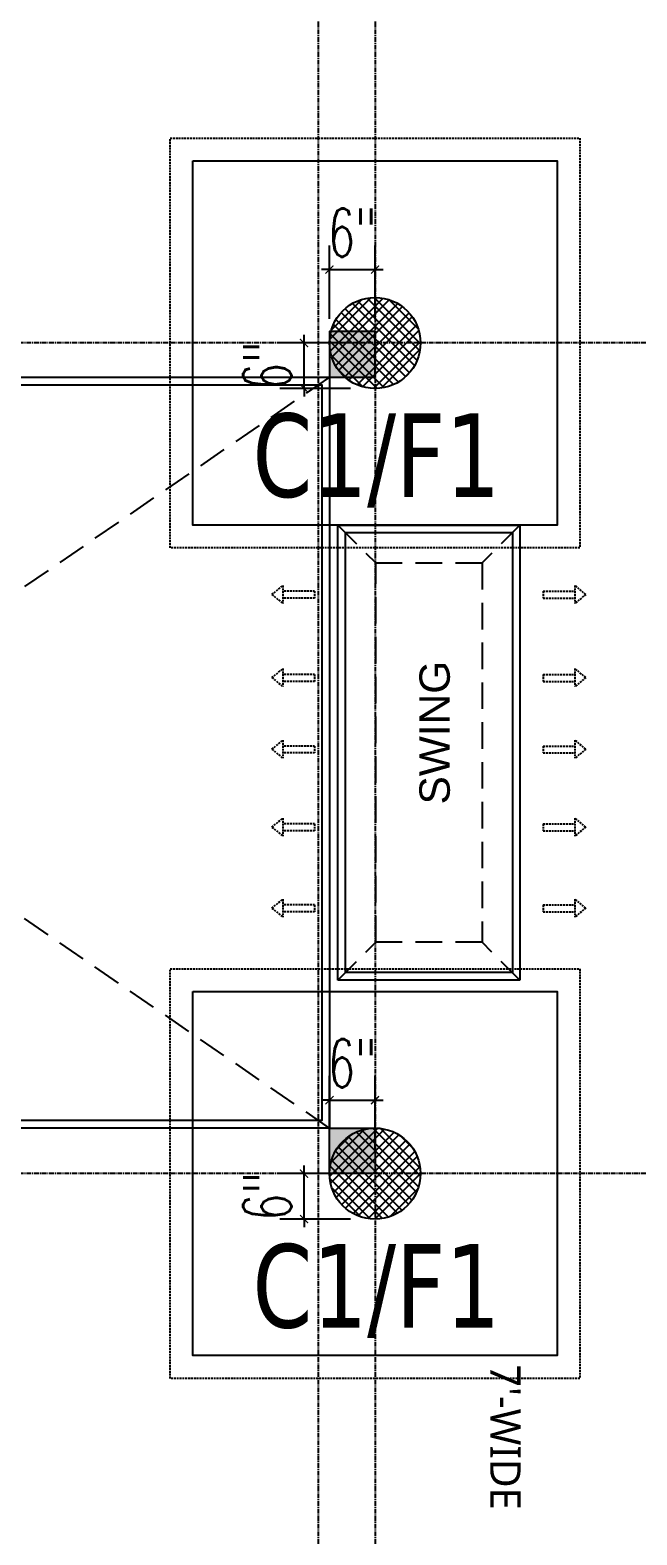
# Model space of a CAD drawing. Header units: inches. Extents: x 99023 to 109265, y 17199 to 18675.
# Drawn here: x 103544.9 to 103624.8, y 18018.8 to 18217.2 of the extents above; entities that cross this region are included whole.
import ezdxf
from ezdxf.enums import TextEntityAlignment as Align

# ---------------------------------------------------------------- set-up
doc = ezdxf.new("R2010")
doc.units = ezdxf.units.IN
doc.linetypes.add('CENTER', pattern=[2, 1.25, -0.25, 0.25, -0.25])
doc.linetypes.add('HIDDEN', pattern=[0.375, 0.25, -0.125])
doc.layers.get('0').update_dxf_attribs({"color": 255})
for name, color, linetype in [('Column', 170, 'Continuous'), ('FOOT', 4, 'Continuous'), ('GRID-DIM', 5, 'Continuous'), ('HAT', 8, 'Continuous'), ('HATCH', 8, 'Continuous'), ('I-WALL-PATT', 7, 'Continuous'), ('PLAN', 1, 'Continuous'), ('TEXT', 7, 'Continuous')]:
    doc.layers.add(name, color=color, linetype=linetype)
doc.styles.add('JCK', font='verdana.ttf', dxfattribs={"width": 0.75})
doc.styles.get("Standard").update_dxf_attribs({"font": 'arial.ttf'})
doc.styles.add('style2', font='romans.shx', dxfattribs={"width": 0.65})
doc.dimstyles.new('115', dxfattribs={"dimscale": 4.25, "dimtxt": 3, "dimasz": 0.5, "dimexe": 0.75, "dimexo": 0.75, "dimgap": 0.25, "dimtad": 1, "dimdec": 8, "dimzin": 0, "dimdsep": 46, "dimlunit": 4, "dimtxsty": 'style2', "dimblk": 'DOT', "dimcen": 0.25, "dimdle": 0.75, "dimclrd": 5, "dimclre": 5, "dimclrt": 2, "dimadec": 0, "dimazin": 0, "dimtfac": 0.75, "dimtdec": 8, "dimtix": 1, "dimtmove": 2, "dimatfit": 0, "dimfxl": 1, "dimfrac": 1, "dimtolj": 1, "dimtzin": 0, "dimlwd": -1, "dimlwe": -1, "dimarcsym": 0})

# ---------------------------------------------------------------- blocks, each defined once
blk = doc.blocks.new('_ArchTick')
at = {"color": 0, "linetype": 'ByBlock', "const_width": 0.15}
blk.add_lwpolyline([(-0.5, -0.5), (0.5, 0.5)], dxfattribs=at)
blk = doc.blocks.new('*D78')
at = {"layer": 'Defpoints', "color": 0, "linetype": 'ByBlock', "lineweight": -2, "transparency": 16777216}
for p in [(103580.99, 18175.94), (103590.31, 18175.94), (103590.31, 18169.94)]:
    blk.add_point(p, dxfattribs=at)
at = {"layer": 'GRID-DIM', "color": 5, "linetype": 'ByBlock', "transparency": 16777216}
for p, q in [((103587.13, 18175.94), (103577.81, 18175.94)), ((103580.99, 18175.94), (103580.99, 18177)), ((103580.99, 18169.94), (103580.99, 18175.94)), ((103587.13, 18169.94), (103577.81, 18169.94)), ((103580.99, 18169.94), (103580.99, 18168.88))]:
    blk.add_line(p, q, dxfattribs=at)
at = {"layer": 'GRID-DIM', "color": 5, "linetype": 'ByBlock', "transparency": 16777216, "xscale": 1.0625, "yscale": 1.0625, "zscale": 1.0625}
for p, rotation in [((103580.99, 18175.94), 270), ((103580.99, 18169.94), 90)]:
    blk.add_blockref('_ArchTick', p, dxfattribs=dict(at, rotation=rotation))
at = {"layer": 'GRID-DIM', "color": 2, "linetype": 'ByBlock', "transparency": 16777216, "insert": (103576.14, 18172.94), "char_height": 6.375, "attachment_point": 5, "rotation": 90, "style": 'style2'}
blk.add_mtext('\\A1;6"', dxfattribs=at)
blk = doc.blocks.new('*D79')
at = {"layer": 'Defpoints', "color": 0, "linetype": 'ByBlock', "lineweight": -2, "transparency": 16777216}
for p in [(103590.34, 18185.62), (103584.34, 18175.94), (103590.34, 18175.94)]:
    blk.add_point(p, dxfattribs=at)
at = {"layer": 'GRID-DIM', "color": 5, "linetype": 'ByBlock', "transparency": 16777216}
for p, q in [((103584.34, 18179.13), (103584.34, 18188.81)), ((103590.34, 18179.13), (103590.34, 18188.81)), ((103584.34, 18185.62), (103583.28, 18185.62)), ((103584.34, 18185.62), (103590.34, 18185.62)), ((103590.34, 18185.62), (103591.41, 18185.62))]:
    blk.add_line(p, q, dxfattribs=at)
at = {"layer": 'GRID-DIM', "color": 5, "linetype": 'ByBlock', "transparency": 16777216, "xscale": 1.0625, "yscale": 1.0625, "zscale": 1.0625}
blk.add_blockref('_ArchTick', (103584.34, 18185.62), dxfattribs=at)
at = {"layer": 'GRID-DIM', "color": 5, "linetype": 'ByBlock', "transparency": 16777216, "xscale": 1.0625, "yscale": 1.0625, "zscale": 1.0625, "rotation": 180}
blk.add_blockref('_ArchTick', (103590.34, 18185.62), dxfattribs=at)
at = {"layer": 'GRID-DIM', "color": 2, "linetype": 'ByBlock', "transparency": 16777216, "insert": (103587.34, 18190.48), "char_height": 6.375, "attachment_point": 5, "style": 'style2'}
blk.add_mtext('\\A1;6"', dxfattribs=at)
blk = doc.blocks.new('*D82')
at = {"layer": 'Defpoints', "color": 0, "linetype": 'ByBlock', "lineweight": -2, "transparency": 16777216}
for p in [(103580.99, 18066.44), (103590.31, 18066.44), (103590.31, 18060.44)]:
    blk.add_point(p, dxfattribs=at)
at = {"layer": 'GRID-DIM', "color": 5, "linetype": 'ByBlock', "transparency": 16777216}
for p, q in [((103580.99, 18066.44), (103580.99, 18067.5)), ((103587.13, 18066.44), (103577.81, 18066.44)), ((103580.99, 18060.44), (103580.99, 18066.44)), ((103587.13, 18060.44), (103577.81, 18060.44)), ((103580.99, 18060.44), (103580.99, 18059.38))]:
    blk.add_line(p, q, dxfattribs=at)
at = {"layer": 'GRID-DIM', "color": 5, "linetype": 'ByBlock', "transparency": 16777216, "xscale": 1.0625, "yscale": 1.0625, "zscale": 1.0625}
for p, rotation in [((103580.99, 18066.44), 270), ((103580.99, 18060.44), 90)]:
    blk.add_blockref('_ArchTick', p, dxfattribs=dict(at, rotation=rotation))
at = {"layer": 'GRID-DIM', "color": 2, "linetype": 'ByBlock', "transparency": 16777216, "insert": (103576.14, 18063.44), "char_height": 6.375, "attachment_point": 5, "rotation": 90, "style": 'style2'}
blk.add_mtext('\\A1;6"', dxfattribs=at)
blk = doc.blocks.new('*D83')
at = {"layer": 'Defpoints', "color": 0, "linetype": 'ByBlock', "lineweight": -2, "transparency": 16777216}
for p in [(103590.34, 18076.12), (103584.34, 18066.44), (103590.34, 18066.44)]:
    blk.add_point(p, dxfattribs=at)
at = {"layer": 'GRID-DIM', "color": 5, "linetype": 'ByBlock', "transparency": 16777216}
for p, q in [((103584.34, 18069.63), (103584.34, 18079.31)), ((103590.34, 18069.63), (103590.34, 18079.31)), ((103584.34, 18076.12), (103583.28, 18076.12)), ((103584.34, 18076.12), (103590.34, 18076.12)), ((103590.34, 18076.12), (103591.41, 18076.12))]:
    blk.add_line(p, q, dxfattribs=at)
at = {"layer": 'GRID-DIM', "color": 5, "linetype": 'ByBlock', "transparency": 16777216, "xscale": 1.0625, "yscale": 1.0625, "zscale": 1.0625}
blk.add_blockref('_ArchTick', (103584.34, 18076.12), dxfattribs=at)
at = {"layer": 'GRID-DIM', "color": 5, "linetype": 'ByBlock', "transparency": 16777216, "xscale": 1.0625, "yscale": 1.0625, "zscale": 1.0625, "rotation": 180}
blk.add_blockref('_ArchTick', (103590.34, 18076.12), dxfattribs=at)
at = {"layer": 'GRID-DIM', "color": 2, "linetype": 'ByBlock', "transparency": 16777216, "insert": (103587.34, 18080.98), "char_height": 6.375, "attachment_point": 5, "style": 'style2'}
blk.add_mtext('\\A1;6"', dxfattribs=at)
blk = doc.blocks.new('FEWFEWFEWF')
at = {"layer": 'HAT', "linetype": 'ByBlock'}
h = blk.add_hatch(dxfattribs=at)
h.set_pattern_fill('ANSI37', color=256, scale=15)
h.set_pattern_definition([(45, (-245054.2629, -54534.0869), (-1.325825215, 1.325825215), []), (135, (-245054.2629, -54534.0869), (-1.325825215, -1.325825215), [])])
h.paths.add_polyline_path([(106331.70369, 17979.43877), (106346.70369, 17979.43877), (106346.70369, 17988.43877), (106331.70369, 17988.43877)])
edge = h.paths.add_edge_path()
edge.add_arc((106526.70369, 18066.43877), 6, 0, 360)
edge = h.paths.add_edge_path()
edge.add_arc((106370.70369, 18066.43877), 6, 0, 360)
edge = h.paths.add_edge_path()
edge.add_arc((106526.70369, 18175.93877), 6, 0, 360)
edge = h.paths.add_edge_path()
edge.add_arc((106370.70369, 18175.93877), 6, 0, 360)
edge = h.paths.add_edge_path()
edge.add_arc((106898.70369, 17926.60544), 6, 0, 360)
edge = h.paths.add_edge_path()
edge.add_arc((106898.70369, 17769.43877), 6, 0, 360)
edge = h.paths.add_edge_path()
edge.add_arc((106673.91863, 17769.43877), 6, 0, 360)
edge = h.paths.add_edge_path()
edge.add_arc((106816.20369, 17851.93877), 6, 0, 360)
edge = h.paths.add_edge_path()
edge.add_arc((106693.24221, 17851.93877), 6, 0, 360)
edge = h.paths.add_edge_path()
edge.add_arc((106594.20369, 17851.93877), 6, 0, 360)
h.paths.add_polyline_path([(106820.70369, 17979.43877), (106802.70369, 17979.43877), (106802.70369, 17988.43877), (106820.70369, 17988.43877)])
h.paths.add_polyline_path([(106679.74221, 17979.43877), (106697.74221, 17979.43877), (106697.74221, 17988.43877), (106679.74221, 17988.43877)])
h.paths.add_polyline_path([(106514.70369, 17979.43877), (106529.70369, 17979.43877), (106529.70369, 17988.43877), (106514.70369, 17988.43877)])
h.paths.add_polyline_path([(106331.70369, 17847.43877), (106346.70369, 17847.43877), (106346.70369, 17856.43877), (106331.70369, 17856.43877)])
h.paths.add_polyline_path([(106514.70369, 17862.43877), (106514.70369, 17847.43877), (106523.70369, 17847.43877), (106523.70369, 17862.43877)])
h.paths.add_polyline_path([(106811.70369, 18261.43877), (106811.70369, 18243.43877), (106820.70369, 18243.43877), (106820.70369, 18261.43877)])
h.paths.add_polyline_path([(106688.74221, 18261.43877), (106688.74221, 18243.43877), (106697.74221, 18243.43877), (106697.74221, 18261.43877)])
h.paths.add_polyline_path([(106514.70369, 18258.43877), (106514.70369, 18243.43877), (106523.70369, 18243.43877), (106523.70369, 18258.43877)])
h.paths.add_polyline_path([(106430.70369, 18258.43877), (106430.70369, 18243.43877), (106439.70369, 18243.43877), (106439.70369, 18258.43877)])
h.paths.add_polyline_path([(106247.70369, 18258.43877), (106247.70369, 18243.43877), (106256.70369, 18243.43877), (106256.70369, 18258.43877)])
h.paths.add_polyline_path([(106133.70369, 18171.43877), (106151.70369, 18171.43877), (106151.70369, 18180.43877), (106133.70369, 18180.43877)])
h.paths.add_polyline_path([(106142.70369, 18006.43877), (106142.70369, 17991.43877), (106151.70369, 17991.43877), (106151.70369, 18006.43877)])
h.paths.add_polyline_path([(106142.70369, 17862.43877), (106142.70369, 17847.43877), (106151.70369, 17847.43877), (106151.70369, 17862.43877)])
h.paths.add_polyline_path([(105956.70369, 17862.43877), (105956.70369, 17847.43877), (105965.70369, 17847.43877), (105965.70369, 17862.43877)])
h.paths.add_polyline_path([(105956.70369, 18006.43877), (105956.70369, 17991.43877), (105965.70369, 17991.43877), (105965.70369, 18006.43877)])
h.paths.add_polyline_path([(105956.70369, 18189.43877), (105956.70369, 18171.43877), (105965.70369, 18171.43877), (105965.70369, 18189.43877)])
h.paths.add_polyline_path([(105956.70369, 18414.43877), (105956.70369, 18399.43877), (105965.70369, 18399.43877), (105965.70369, 18414.43877)])
h.paths.add_polyline_path([(106247.70369, 18405.43877), (106262.70369, 18405.43877), (106262.70369, 18414.43877), (106247.70369, 18414.43877)])
h.paths.add_polyline_path([(106136.70369, 18405.43877), (106151.70369, 18405.43877), (106151.70369, 18414.43877), (106136.70369, 18414.43877)])
h.paths.add_polyline_path([(106424.70369, 18405.43877), (106439.70369, 18405.43877), (106439.70369, 18414.43877), (106424.70369, 18414.43877)])
h.paths.add_polyline_path([(106514.70369, 18405.43877), (106529.70369, 18405.43877), (106529.70369, 18414.43877), (106514.70369, 18414.43877)])
h.paths.add_polyline_path([(106805.70369, 18405.43877), (106820.70369, 18405.43877), (106820.70369, 18414.43877), (106805.70369, 18414.43877)])
h.paths.add_polyline_path([(106682.74221, 18405.43877), (106697.74221, 18405.43877), (106697.74221, 18414.43877), (106682.74221, 18414.43877)])
at = {"layer": 'I-WALL-PATT', "true_color": 0x552a2a, "transparency": 33554687}
h = blk.add_hatch(color=19, dxfattribs=at)
h.dxf.hatch_style = 1
h.paths.add_polyline_path([(106520.70369, 18171.43877), (106526.70369, 18171.43877), (106526.70369, 18177.43877), (106520.70369, 18177.43877)])
h = blk.add_hatch(color=19, dxfattribs=at)
h.dxf.hatch_style = 1
h.paths.add_polyline_path([(106520.70369, 18066.43877), (106526.70369, 18066.43877), (106526.70369, 18072.43877), (106520.70369, 18072.43877)])
at = {"layer": 'I-WALL-PATT', "color": 5, "linetype": 'HIDDEN', "ltscale": 15}
for p, q in [((106520.70369, 18171.43877), (106376.70369, 18072.43877)), ((106520.70369, 18072.43877), (106376.70369, 18171.43877))]:
    blk.add_line(p, q, dxfattribs=at)
at = {"layer": 'I-WALL-PATT', "color": 251, "true_color": 0x636466}
for p, q in [((106521.79662, 18151.93877), (106545.79662, 18151.93877)), ((106521.79662, 18091.93877), (106521.79662, 18151.93877)), ((106545.79662, 18151.93877), (106545.79662, 18091.93877)), ((106545.79662, 18091.93877), (106521.79662, 18091.93877))]:
    blk.add_line(p, q, dxfattribs=at)
at = {"layer": 'I-WALL-PATT', "color": 251, "linetype": 'HIDDEN', "ltscale": 14, "true_color": 0x636466}
for p, q in [((106521.79662, 18151.93877), (106526.79662, 18146.93877)), ((106545.79662, 18151.93877), (106540.79662, 18146.93877)), ((106521.79662, 18091.93877), (106526.79662, 18096.93877)), ((106545.79662, 18091.93877), (106540.79662, 18096.93877))]:
    blk.add_line(p, q, dxfattribs=at)
at = {"layer": 'I-WALL-PATT', "color": 251, "linetype": 'HIDDEN', "true_color": 0x636466}
for p, q in [((106513.12498, 18142.78382), (106514.55508, 18143.97024)), ((106514.55508, 18143.97024), (106514.55508, 18141.59741)), ((106554.46825, 18142.78382), (106553.03815, 18143.97024)), ((106553.03815, 18143.97024), (106553.03815, 18141.59741)), ((106513.12498, 18142.78382), (106514.55508, 18141.59741)), ((106518.73751, 18143.20205), (106514.55508, 18143.20205)), ((106518.73751, 18142.28704), (106514.55508, 18142.28704)), ((106518.73751, 18143.20205), (106518.73751, 18142.28704)), ((106548.85572, 18143.20205), (106553.03815, 18143.20205)), ((106548.85572, 18143.20205), (106548.85572, 18142.28704)), ((106548.85572, 18142.28704), (106553.03815, 18142.28704)), ((106554.46825, 18142.78382), (106553.03815, 18141.59741)), ((106513.12498, 18131.82322), (106514.55508, 18133.00964)), ((106514.55508, 18133.00964), (106514.55508, 18130.6368)), ((106518.73751, 18132.24145), (106514.55508, 18132.24145)), ((106518.73751, 18132.24145), (106518.73751, 18131.32643)), ((106548.85572, 18132.24145), (106553.03815, 18132.24145)), ((106548.85572, 18132.24145), (106548.85572, 18131.32643)), ((106554.46825, 18131.82322), (106553.03815, 18133.00964)), ((106553.03815, 18133.00964), (106553.03815, 18130.6368)), ((106513.12498, 18131.82322), (106514.55508, 18130.6368)), ((106518.73751, 18131.32643), (106514.55508, 18131.32643)), ((106548.85572, 18131.32643), (106553.03815, 18131.32643)), ((106554.46825, 18131.82322), (106553.03815, 18130.6368)), ((106513.12498, 18122.38883), (106514.55508, 18123.57525)), ((106513.12498, 18122.38883), (106514.55508, 18121.20242)), ((106514.55508, 18123.57525), (106514.55508, 18121.20242)), ((106518.73751, 18122.80706), (106514.55508, 18122.80706)), ((106518.73751, 18122.80706), (106518.73751, 18121.89205)), ((106548.85572, 18122.80706), (106553.03815, 18122.80706)), ((106548.85572, 18122.80706), (106548.85572, 18121.89205)), ((106554.46825, 18122.38883), (106553.03815, 18123.57525)), ((106553.03815, 18123.57525), (106553.03815, 18121.20242)), ((106554.46825, 18122.38883), (106553.03815, 18121.20242)), ((106518.73751, 18121.89205), (106514.55508, 18121.89205)), ((106548.85572, 18121.89205), (106553.03815, 18121.89205)), ((106513.12498, 18112.12194), (106514.55508, 18113.30836)), ((106514.55508, 18113.30836), (106514.55508, 18110.93553)), ((106518.73751, 18112.54017), (106514.55508, 18112.54017)), ((106518.73751, 18112.54017), (106518.73751, 18111.62516)), ((106548.85572, 18112.54017), (106553.03815, 18112.54017)), ((106548.85572, 18112.54017), (106548.85572, 18111.62516)), ((106554.46825, 18112.12194), (106553.03815, 18113.30836)), ((106553.03815, 18113.30836), (106553.03815, 18110.93553)), ((106513.12498, 18112.12194), (106514.55508, 18110.93553)), ((106518.73751, 18111.62516), (106514.55508, 18111.62516)), ((106548.85572, 18111.62516), (106553.03815, 18111.62516)), ((106554.46825, 18112.12194), (106553.03815, 18110.93553)), ((106513.12498, 18101.43887), (106514.55508, 18102.62529)), ((106514.55508, 18102.62529), (106514.55508, 18100.25245)), ((106554.46825, 18101.43887), (106553.03815, 18102.62529)), ((106553.03815, 18102.62529), (106553.03815, 18100.25245)), ((106513.12498, 18101.43887), (106514.55508, 18100.25245)), ((106518.73751, 18101.8571), (106514.55508, 18101.8571)), ((106518.73751, 18100.94208), (106514.55508, 18100.94208)), ((106518.73751, 18101.8571), (106518.73751, 18100.94208)), ((106548.85572, 18101.8571), (106553.03815, 18101.8571)), ((106548.85572, 18101.8571), (106548.85572, 18100.94208)), ((106548.85572, 18100.94208), (106553.03815, 18100.94208)), ((106554.46825, 18101.43887), (106553.03815, 18100.25245))]:
    blk.add_line(p, q, dxfattribs=at)
at = {"layer": 'I-WALL-PATT', "color": 19, "true_color": 0x552a2a, "transparency": 33554687}
for points in [[(106520.70369, 18171.43877), (106526.70369, 18171.43877), (106526.70369, 18177.43877), (106520.70369, 18177.43877)], [(106520.70369, 18072.43877), (106526.70369, 18072.43877), (106526.70369, 18066.43877), (106520.70369, 18066.43877)]]:
    blk.add_lwpolyline(points, close=True, dxfattribs=at)
at = {"layer": 'I-WALL-PATT', "color": 18, "true_color": 0x000000}
for points in [[(106376.70369, 18171.43877), (106520.70369, 18171.43877), (106520.70369, 18072.43877), (106376.70369, 18072.43877)], [(106377.70369, 18170.43877), (106519.70369, 18170.43877), (106519.70369, 18073.43877), (106377.70369, 18073.43877)]]:
    blk.add_lwpolyline(points, close=True, dxfattribs=at)
at = {"layer": 'I-WALL-PATT', "color": 251, "true_color": 0x636466}
blk.add_lwpolyline([(106522.79662, 18150.93877), (106544.79662, 18150.93877), (106544.79662, 18092.93877), (106522.79662, 18092.93877)], close=True, dxfattribs=at)
at = {"layer": 'I-WALL-PATT', "color": 251, "linetype": 'HIDDEN', "ltscale": 14, "true_color": 0x636466}
blk.add_lwpolyline([(106526.79662, 18146.93877), (106540.79662, 18146.93877), (106540.79662, 18096.93877), (106526.79662, 18096.93877)], close=True, dxfattribs=at)
at = {"color": 18, "true_color": 0x000000, "char_height": 4}
for s, width, gutter_width, heights, insert, attachment_point, rotation in [('{\\C251;\\c6710371;SWING}', 122.5038597, 2.23278, [3.54975], (106532.54966, 18115.1071), 1, 90), ("{\\fYu Gothic UI|b0|i0|c0|p34;7'-WIDE}", 441.6724165, 1, [0], (106545.87508, 18022.13969), 3, 270)]:
    blk.add_mtext_dynamic_manual_height_columns(s, width=width, gutter_width=gutter_width, heights=heights, dxfattribs=dict(at, insert=insert, attachment_point=attachment_point, rotation=rotation))
blk = doc.blocks.new('RTHTRHTRJ')
at = {"layer": 'HAT', "linetype": 'ByBlock'}
h = blk.add_hatch(dxfattribs=at)
h.set_pattern_fill('ANSI37', color=256, scale=15)
h.set_pattern_definition([(45, (-247990.6225, -54534.0869), (-1.325825215, 1.325825215), []), (135, (-247990.6225, -54534.0869), (-1.325825215, -1.325825215), [])])
h.paths.add_polyline_path([(103395.34, 17979.44), (103410.34, 17979.44), (103410.34, 17988.44), (103395.34, 17988.44)])
edge = h.paths.add_edge_path()
edge.add_arc((103590.34, 18066.44), 6, 0, 360)
edge = h.paths.add_edge_path()
edge.add_arc((103434.34, 18066.44), 6, 0, 360)
edge = h.paths.add_edge_path()
edge.add_arc((103590.34, 18175.94), 6, 0, 360)
edge = h.paths.add_edge_path()
edge.add_arc((103434.34, 18175.94), 6, 0, 360)
edge = h.paths.add_edge_path()
edge.add_arc((103962.34, 17926.61), 6, 0, 360)
edge = h.paths.add_edge_path()
edge.add_arc((103962.34, 17769.44), 6, 0, 360)
edge = h.paths.add_edge_path()
edge.add_arc((103737.56, 17769.44), 6, 0, 360)
edge = h.paths.add_edge_path()
edge.add_arc((103879.84, 17851.94), 6, 0, 360)
edge = h.paths.add_edge_path()
edge.add_arc((103756.88, 17851.94), 6, 0, 360)
edge = h.paths.add_edge_path()
edge.add_arc((103657.84, 17851.94), 6, 0, 360)
h.paths.add_polyline_path([(103884.34, 17979.44), (103866.34, 17979.44), (103866.34, 17988.44), (103884.34, 17988.44)])
h.paths.add_polyline_path([(103743.38, 17979.44), (103761.38, 17979.44), (103761.38, 17988.44), (103743.38, 17988.44)])
h.paths.add_polyline_path([(103578.34, 17979.44), (103593.34, 17979.44), (103593.34, 17988.44), (103578.34, 17988.44)])
h.paths.add_polyline_path([(103395.34, 17847.44), (103410.34, 17847.44), (103410.34, 17856.44), (103395.34, 17856.44)])
h.paths.add_polyline_path([(103578.34, 17862.44), (103578.34, 17847.44), (103587.34, 17847.44), (103587.34, 17862.44)])
h.paths.add_polyline_path([(103875.34, 18261.44), (103875.34, 18243.44), (103884.34, 18243.44), (103884.34, 18261.44)])
h.paths.add_polyline_path([(103752.38, 18261.44), (103752.38, 18243.44), (103761.38, 18243.44), (103761.38, 18261.44)])
h.paths.add_polyline_path([(103578.34, 18258.44), (103578.34, 18243.44), (103587.34, 18243.44), (103587.34, 18258.44)])
h.paths.add_polyline_path([(103494.34, 18258.44), (103494.34, 18243.44), (103503.34, 18243.44), (103503.34, 18258.44)])
h.paths.add_polyline_path([(103311.34, 18258.44), (103311.34, 18243.44), (103320.34, 18243.44), (103320.34, 18258.44)])
h.paths.add_polyline_path([(103197.34, 18171.44), (103215.34, 18171.44), (103215.34, 18180.44), (103197.34, 18180.44)])
h.paths.add_polyline_path([(103206.34, 18006.44), (103206.34, 17991.44), (103215.34, 17991.44), (103215.34, 18006.44)])
h.paths.add_polyline_path([(103206.34, 17862.44), (103206.34, 17847.44), (103215.34, 17847.44), (103215.34, 17862.44)])
h.paths.add_polyline_path([(103020.34, 17862.44), (103020.34, 17847.44), (103029.34, 17847.44), (103029.34, 17862.44)])
h.paths.add_polyline_path([(103020.34, 18006.44), (103020.34, 17991.44), (103029.34, 17991.44), (103029.34, 18006.44)])
h.paths.add_polyline_path([(103020.34, 18189.44), (103020.34, 18171.44), (103029.34, 18171.44), (103029.34, 18189.44)])
h.paths.add_polyline_path([(103020.34, 18414.44), (103020.34, 18399.44), (103029.34, 18399.44), (103029.34, 18414.44)])
h.paths.add_polyline_path([(103311.34, 18405.44), (103326.34, 18405.44), (103326.34, 18414.44), (103311.34, 18414.44)])
h.paths.add_polyline_path([(103200.34, 18405.44), (103215.34, 18405.44), (103215.34, 18414.44), (103200.34, 18414.44)])
h.paths.add_polyline_path([(103488.34, 18405.44), (103503.34, 18405.44), (103503.34, 18414.44), (103488.34, 18414.44)])
h.paths.add_polyline_path([(103578.34, 18405.44), (103593.34, 18405.44), (103593.34, 18414.44), (103578.34, 18414.44)])
h.paths.add_polyline_path([(103869.34, 18405.44), (103884.34, 18405.44), (103884.34, 18414.44), (103869.34, 18414.44)])
h.paths.add_polyline_path([(103746.38, 18405.44), (103761.38, 18405.44), (103761.38, 18414.44), (103746.38, 18414.44)])
at = {"layer": 'Column', "color": 3, "linetype": 'ByBlock', "ltscale": 12}
for centre in [(103590.34, 18175.94), (103590.34, 18066.44)]:
    blk.add_circle(centre, 6, dxfattribs=at)
at = {"layer": 'FOOT', "ltscale": 2}
for points in [[(103566.34, 18199.94), (103614.34, 18199.94), (103614.34, 18151.94), (103566.34, 18151.94)], [(103566.34, 18090.44), (103614.34, 18090.44), (103614.34, 18042.44), (103566.34, 18042.44)]]:
    blk.add_lwpolyline(points, close=True, dxfattribs=at)
at = {"layer": 'HATCH', "linetype": 'HIDDEN'}
for points in [[(103563.34, 18202.94), (103617.34, 18202.94), (103617.34, 18148.94), (103563.34, 18148.94)], [(103563.34, 18093.44), (103617.34, 18093.44), (103617.34, 18039.44), (103563.34, 18039.44)]]:
    blk.add_lwpolyline(points, close=True, dxfattribs=at)
at = {"layer": 'PLAN', "color": 8, "linetype": 'CENTER', "ltscale": 0.5}
for p, q in [((103582.84, 18474.26), (103582.84, 17734.9)), ((103590.34, 18474.26), (103590.34, 17734.9)), ((104003.04, 18175.94), (102936.9, 18175.94)), ((104003.04, 18066.44), (102936.9, 18066.44))]:
    blk.add_line(p, q, dxfattribs=at)
at = {"layer": 'TEXT', "ltscale": 2, "style": 'JCK', "width": 0.75}
for p in [(103590.51, 18161.15), (103590.51, 18051.65)]:
    blk.add_text('C1/F1', height=11, dxfattribs=at).set_placement(p, align=Align.MIDDLE_CENTER)
at = {"layer": 'GRID-DIM', "linetype": 'ByBlock'}
for base, p1, p2, picture, middle in [((103590.34, 18185.62), (103584.34, 18175.94), (103590.34, 18175.94), '*D79', (103587.34, 18190.48)), ((103590.34, 18076.12), (103584.34, 18066.44), (103590.34, 18066.44), '*D83', (103587.34, 18080.98))]:
    dim = blk.add_linear_dim(base=base, p1=p1, p2=p2, dimstyle='115', override={"dimtxt": 1.5, "dimasz": 0.25, "dimdec": 1, "dimblk1": 'ArchTick', "dimblk2": 'ArchTick', "dimsah": 1}, dxfattribs=at)
    dim.commit()
    dim.dimension.update_dxf_attribs({"geometry": picture, "text_midpoint": middle})
for base, p1, p2, picture, middle in [((103580.99, 18175.94), (103590.31, 18169.94), (103590.31, 18175.94), '*D78', (103576.14, 18172.94)), ((103580.99, 18066.44), (103590.31, 18060.44), (103590.31, 18066.44), '*D82', (103576.14, 18063.44))]:
    dim = blk.add_linear_dim(base=base, p1=p1, p2=p2, angle=90, dimstyle='115', override={"dimtxt": 1.5, "dimasz": 0.25, "dimdec": 1, "dimblk1": 'ArchTick', "dimblk2": 'ArchTick', "dimsah": 1}, dxfattribs=at)
    dim.commit()
    dim.dimension.update_dxf_attribs({"geometry": picture, "text_midpoint": middle})

msp = doc.modelspace()

# ---------------------------------------------------------------- block references
at = {"color": 18, "lineweight": -2, "true_color": 0x000000}
for name, p in [('FEWFEWFEWF', (-2936.3595857, 0)), ('RTHTRHTRJ', (0, 0))]:
    msp.add_blockref(name, p, dxfattribs=at)

doc.saveas('drawing.dxf')
